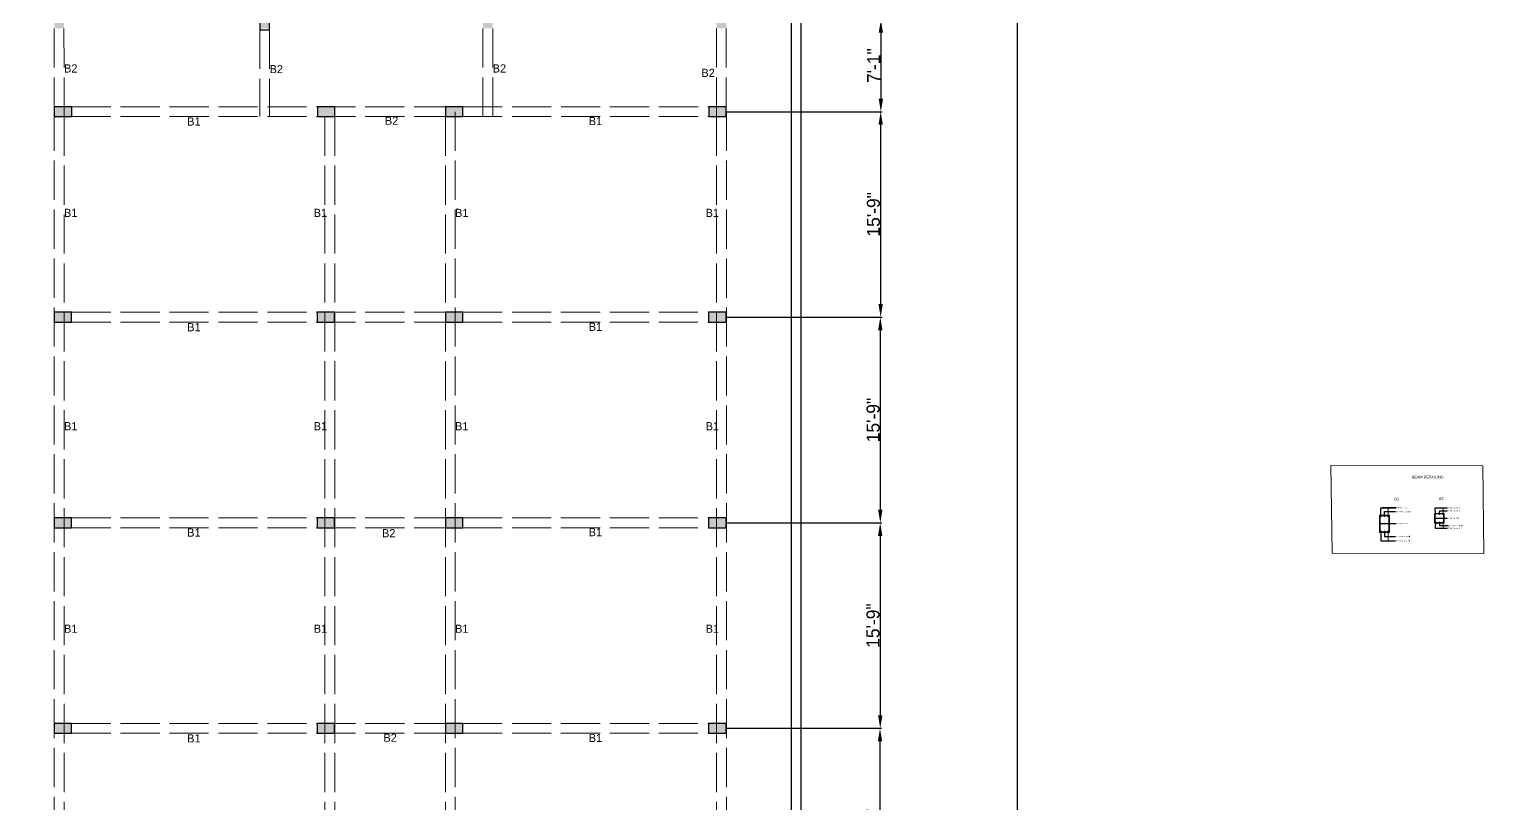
# Model space of a CAD drawing. Header units: feet. Extents: x 152 to 4828, y 91 to 4629.
# Drawn here: x 3254 to 4591, y 2252 to 2964 of the extents above; entities that cross this region are included whole.
import ezdxf
from ezdxf import colors
from ezdxf.entities.mleader import LeaderData, LeaderLine
from ezdxf.math import Vec2, Vec3

# ---------------------------------------------------------------- set-up
doc = ezdxf.new("R2010")
doc.units = ezdxf.units.FT
doc.linetypes.add('ACAD_ISO02W100', pattern=[15, 12, -3])
for name, color, linetype in [('dimension', 191, 'Continuous'), ('dotted line', 7, 'ACAD_ISO02W100'), ('lader', 210, 'Continuous')]:
    doc.layers.add(name, color=color, linetype=linetype)
doc.dimstyles.new('ISO-25', dxfattribs={"dimtxt": 12, "dimasz": 12, "dimexe": 1.25, "dimexo": 0.625, "dimtad": 1, "dimdec": 0, "dimlunit": 4, "dimtxsty": 'Standard', "dimcen": 2.5, "dimadec": 0, "dimazin": 0, "dimtfac": 1, "dimtdec": 0, "dimtmove": 0, "dimatfit": 3, "dimfxl": 1, "dimarcsym": 0})

# ---------------------------------------------------------------- blocks, each defined once
blk = doc.blocks.new('*D49')
at = {"layer": 'Defpoints', "color": 0, "linetype": 'Continuous', "lineweight": 20, "ltscale": 3, "transparency": 16777216}
for p in [(3894.6, 2972.6), (3894.6, 2888.1), (4036.8, 2888.1)]:
    blk.add_point(p, dxfattribs=at)
at = {"layer": 'dimension', "color": 0, "linetype": 'Continuous', "lineweight": -2, "ltscale": 3, "transparency": 16777216}
for p, q in [((3895.2, 2972.6), (4038, 2972.6)), ((4036.8, 2960.6), (4036.8, 2900.1)), ((3895.2, 2888.1), (4038, 2888.1))]:
    blk.add_line(p, q, dxfattribs=at)
at = {"layer": 'dimension', "color": 0, "linetype": 'Continuous', "lineweight": 20, "ltscale": 3, "transparency": 16777216}
for points in [[(4034.8, 2960.6), (4038.8, 2960.6), (4036.8, 2972.6)], [(4034.8, 2900.1), (4038.8, 2900.1), (4036.8, 2888.1)]]:
    blk.add_solid(points, dxfattribs=at)
at = {"layer": 'dimension', "color": 0, "linetype": 'Continuous', "lineweight": 20, "ltscale": 3, "transparency": 16777216, "insert": (4030.2, 2930.4), "char_height": 12, "attachment_point": 5, "rotation": 90}
blk.add_mtext('7\'-1"', dxfattribs=at)
blk = doc.blocks.new('*D50')
at = {"layer": 'Defpoints', "color": 0, "linetype": 'Continuous', "lineweight": 20, "ltscale": 3, "transparency": 16777216}
for p in [(3894.7, 2888.1), (3894.4, 2699.2), (4036.6, 2699.2)]:
    blk.add_point(p, dxfattribs=at)
at = {"layer": 'dimension', "color": 0, "linetype": 'Continuous', "lineweight": -2, "ltscale": 3, "transparency": 16777216}
for p, q in [((3895.4, 2888.1), (4037.9, 2888.1)), ((4036.6, 2876.1), (4036.6, 2711.2)), ((3895, 2699.2), (4037.9, 2699.2))]:
    blk.add_line(p, q, dxfattribs=at)
at = {"layer": 'dimension', "color": 0, "linetype": 'Continuous', "lineweight": 20, "ltscale": 3, "transparency": 16777216}
for points in [[(4034.6, 2876.1), (4038.6, 2876.1), (4036.6, 2888.1)], [(4034.6, 2711.2), (4038.6, 2711.2), (4036.6, 2699.2)]]:
    blk.add_solid(points, dxfattribs=at)
at = {"layer": 'dimension', "color": 0, "linetype": 'Continuous', "lineweight": 20, "ltscale": 3, "transparency": 16777216, "insert": (4030, 2793.7), "char_height": 12, "attachment_point": 5, "rotation": 90}
blk.add_mtext('15\'-9"', dxfattribs=at)
blk = doc.blocks.new('*D51')
at = {"layer": 'Defpoints', "color": 0, "linetype": 'Continuous', "lineweight": 20, "ltscale": 3, "transparency": 16777216}
for p in [(3894.4, 2699.2), (3894.4, 2510.1), (4036.3, 2510.1)]:
    blk.add_point(p, dxfattribs=at)
at = {"layer": 'dimension', "color": 0, "linetype": 'Continuous', "lineweight": -2, "ltscale": 3, "transparency": 16777216}
for p, q in [((3895, 2699.2), (4037.6, 2699.2)), ((4036.3, 2687.2), (4036.3, 2522.1)), ((3895, 2510.1), (4037.6, 2510.1))]:
    blk.add_line(p, q, dxfattribs=at)
at = {"layer": 'dimension', "color": 0, "linetype": 'Continuous', "lineweight": 20, "ltscale": 3, "transparency": 16777216}
for points in [[(4034.3, 2687.2), (4038.3, 2687.2), (4036.3, 2699.2)], [(4034.3, 2522.1), (4038.3, 2522.1), (4036.3, 2510.1)]]:
    blk.add_solid(points, dxfattribs=at)
at = {"layer": 'dimension', "color": 0, "linetype": 'Continuous', "lineweight": 20, "ltscale": 3, "transparency": 16777216, "insert": (4029.7, 2604.6), "char_height": 12, "attachment_point": 5, "rotation": 90}
blk.add_mtext('15\'-9"', dxfattribs=at)
blk = doc.blocks.new('*D52')
at = {"layer": 'Defpoints', "color": 0, "linetype": 'Continuous', "lineweight": 20, "ltscale": 3, "transparency": 16777216}
for p in [(3894.4, 2510.1), (3894.4, 2321.2), (4036.2, 2321.2)]:
    blk.add_point(p, dxfattribs=at)
at = {"layer": 'dimension', "color": 0, "linetype": 'Continuous', "lineweight": -2, "ltscale": 3, "transparency": 16777216}
for p, q in [((3895, 2510.1), (4037.4, 2510.1)), ((4036.2, 2498.1), (4036.2, 2333.2)), ((3895, 2321.2), (4037.4, 2321.2))]:
    blk.add_line(p, q, dxfattribs=at)
at = {"layer": 'dimension', "color": 0, "linetype": 'Continuous', "lineweight": 20, "ltscale": 3, "transparency": 16777216}
for points in [[(4034.2, 2498.1), (4038.2, 2498.1), (4036.2, 2510.1)], [(4034.2, 2333.2), (4038.2, 2333.2), (4036.2, 2321.2)]]:
    blk.add_solid(points, dxfattribs=at)
at = {"layer": 'dimension', "color": 0, "linetype": 'Continuous', "lineweight": 20, "ltscale": 3, "transparency": 16777216, "insert": (4029.6, 2415.6), "char_height": 12, "attachment_point": 5, "rotation": 90}
blk.add_mtext('15\'-9"', dxfattribs=at)
blk = doc.blocks.new('*D53')
at = {"layer": 'Defpoints', "color": 0, "linetype": 'Continuous', "lineweight": 20, "ltscale": 3, "transparency": 16777216}
for p in [(3894.4, 2321.2), (3894.4, 2132), (4036, 2132)]:
    blk.add_point(p, dxfattribs=at)
at = {"layer": 'dimension', "color": 0, "linetype": 'Continuous', "lineweight": -2, "ltscale": 3, "transparency": 16777216}
for p, q in [((3895, 2321.2), (4037.2, 2321.2)), ((4036, 2309.2), (4036, 2144)), ((3895, 2132), (4037.2, 2132))]:
    blk.add_line(p, q, dxfattribs=at)
at = {"layer": 'dimension', "color": 0, "linetype": 'Continuous', "lineweight": 20, "ltscale": 3, "transparency": 16777216}
for points in [[(4034, 2309.2), (4038, 2309.2), (4036, 2321.2)], [(4034, 2144), (4038, 2144), (4036, 2132)]]:
    blk.add_solid(points, dxfattribs=at)
at = {"layer": 'dimension', "color": 0, "linetype": 'Continuous', "lineweight": 20, "ltscale": 3, "transparency": 16777216, "insert": (4029.3, 2226.6), "char_height": 12, "attachment_point": 5, "rotation": 90}
blk.add_mtext('15\'-9"', dxfattribs=at)
blk = doc.blocks.new('*D67')
at = {"layer": 'Defpoints', "color": 0, "linetype": 'Continuous', "lineweight": 20, "ltscale": 3, "transparency": 16777216}
for p in [(3894.6, 3564.4), (3894.6, 219.6), (4162.2, 219.6)]:
    blk.add_point(p, dxfattribs=at)
at = {"layer": 'dimension', "color": 0, "linetype": 'Continuous', "lineweight": -2, "ltscale": 3, "transparency": 16777216}
for p, q in [((3895.2, 3564.4), (4163.4, 3564.4)), ((4162.2, 3552.4), (4162.2, 231.6)), ((3895.2, 219.6), (4163.4, 219.6))]:
    blk.add_line(p, q, dxfattribs=at)
at = {"layer": 'dimension', "color": 0, "linetype": 'Continuous', "lineweight": 20, "ltscale": 3, "transparency": 16777216}
for points in [[(4160.2, 3552.4), (4164.2, 3552.4), (4162.2, 3564.4)], [(4160.2, 231.6), (4164.2, 231.6), (4162.2, 219.6)]]:
    blk.add_solid(points, dxfattribs=at)
at = {"layer": 'dimension', "color": 0, "linetype": 'Continuous', "lineweight": 20, "ltscale": 3, "transparency": 16777216, "insert": (4155.5, 1892), "char_height": 12, "attachment_point": 5, "rotation": 90}
blk.add_mtext('278\'-9"', dxfattribs=at)

msp = doc.modelspace()

# ---------------------------------------------------------------- hatches: boundary and pattern name
at = {"layer": 'dotted line', "linetype": 'ACAD_ISO02W100', "lineweight": 20, "ltscale": 3, "true_color": 0xf27172}
h = msp.add_hatch(color=11, dxfattribs=at)
h.dxf.hatch_style = 1
h.paths.add_polyline_path([(2259.9, 2973.6), (2250.9, 2973.6), (2250.9, 2964.6), (2259.9, 2964.6)])
h.paths.add_polyline_path([(2259.9, 2980.6), (2250.9, 2980.6), (2250.9, 2973.6), (2259.9, 2973.6)])
h.paths.add_polyline_path([(2259.9, 3213), (2250.9, 3213), (2250.9, 3206.6), (2259.9, 3206.6)])
h.paths.add_polyline_path([(2259.9, 3222), (2250.9, 3222), (2250.9, 3213), (2259.9, 3213)])
h.paths.add_polyline_path([(2259.9, 3321.9), (2250.9, 3321.9), (2250.9, 3314.1), (2259.9, 3314.1)])
h.paths.add_polyline_path([(2259.9, 3330.1), (2250.9, 3330.1), (2250.9, 3321.9), (2259.9, 3321.9)])
h.paths.add_polyline_path([(2448.6, 3564.4), (2439.6, 3564.4), (2439.6, 3555.6), (2448.6, 3555.6)])
h.paths.add_polyline_path([(2448.6, 3555.6), (2439.6, 3555.6), (2439.6, 3548.4), (2448.6, 3548.4)])
h.paths.add_polyline_path([(2448.6, 3330.1), (2439.6, 3330.1), (2439.6, 3321.9), (2448.6, 3321.9)])
h.paths.add_polyline_path([(2448.6, 3321.9), (2439.6, 3321.9), (2439.6, 3315.6), (2448.6, 3315.6)])
h.paths.add_polyline_path([(2448.6, 3222), (2439.6, 3222), (2439.6, 3213), (2448.6, 3213)])
h.paths.add_polyline_path([(2448.6, 3213), (2439.6, 3213), (2439.6, 3206.6), (2448.6, 3206.6)])
h.paths.add_polyline_path([(2448.6, 2973.6), (2439.6, 2973.6), (2439.6, 2964.6), (2448.6, 2964.6)])
h.paths.add_polyline_path([(2448.6, 2980.6), (2439.6, 2980.6), (2439.6, 2973.6), (2448.6, 2973.6)])
h.paths.add_polyline_path([(2529.8, 2973.6), (2520.8, 2973.6), (2520.8, 2964.6), (2529.8, 2964.6)])
h.paths.add_polyline_path([(2529.8, 2980.6), (2520.8, 2980.6), (2520.8, 2973.6), (2529.8, 2973.6)])
h.paths.add_polyline_path([(2529.8, 3213), (2520.8, 3213), (2520.8, 3206.6), (2529.8, 3206.6)])
h.paths.add_polyline_path([(2529.8, 3222), (2520.8, 3222), (2520.8, 3213), (2529.8, 3213)])
h.paths.add_polyline_path([(2529.8, 3330.1), (2520.8, 3330.1), (2520.8, 3321.9), (2529.8, 3321.9)])
h.paths.add_polyline_path([(2529.8, 3321.9), (2520.8, 3321.9), (2520.8, 3314.1), (2529.8, 3314.1)])
h.paths.add_polyline_path([(2718.3, 3330.1), (2709.3, 3330.1), (2709.3, 3321.9), (2718.3, 3321.9)])
h.paths.add_polyline_path([(2718.3, 3321.9), (2709.3, 3321.9), (2709.3, 3314.1), (2718.3, 3314.1)])
h.paths.add_polyline_path([(2718.3, 3222), (2709.3, 3222), (2709.3, 3213), (2718.3, 3213)])
h.paths.add_polyline_path([(2718.3, 3213), (2709.3, 3213), (2709.3, 3206.6), (2718.3, 3206.6)])
h.paths.add_polyline_path([(2529.8, 3564.4), (2520.8, 3564.4), (2520.8, 3548.4), (2529.8, 3548.4)])
h.paths.add_polyline_path([(2718.3, 3564.4), (2709.3, 3564.4), (2709.3, 3548.4), (2718.3, 3548.4)])
h.paths.add_polyline_path([(2908, 3564.4), (2899, 3564.4), (2899, 3548.4), (2908, 3548.4)])
h.paths.add_polyline_path([(2908, 3330.1), (2899, 3330.1), (2899, 3321.9), (2908, 3321.9)])
h.paths.add_polyline_path([(2908, 3321.9), (2899, 3321.9), (2899, 3314.1), (2908, 3314.1)])
h.paths.add_polyline_path([(2908, 3222), (2899, 3222), (2899, 3213), (2908, 3213)])
h.paths.add_polyline_path([(2908, 3213), (2899, 3213), (2899, 3206.6), (2908, 3206.6)])
h.paths.add_polyline_path([(3096.8, 3330.1), (3087.8, 3330.1), (3087.8, 3321.9), (3096.8, 3321.9)])
h.paths.add_polyline_path([(3096.8, 3321.9), (3087.8, 3321.9), (3087.8, 3314.1), (3096.8, 3314.1)])
h.paths.add_polyline_path([(3096.8, 3564.4), (3087.8, 3564.4), (3087.8, 3548.4), (3096.8, 3548.4)])
h.paths.add_polyline_path([(2718.3, 2980.6), (2709.3, 2980.6), (2709.3, 2973.6), (2718.3, 2973.6)])
h.paths.add_polyline_path([(2718.3, 2973.6), (2709.3, 2973.6), (2709.3, 2964.6), (2718.3, 2964.6)])
h.paths.add_polyline_path([(2908, 2980.6), (2899, 2980.6), (2899, 2973.6), (2908, 2973.6)])
h.paths.add_polyline_path([(2908, 2973.6), (2899, 2973.6), (2899, 2964.6), (2908, 2964.6)])
h.paths.add_polyline_path([(3096.8, 2980.6), (3087.8, 2980.6), (3087.8, 2973.6), (3096.8, 2973.6)])
h.paths.add_polyline_path([(3096.8, 2973.6), (3087.8, 2973.6), (3087.8, 2964.6), (3096.8, 2964.6)])
h.paths.add_polyline_path([(3096.8, 3222), (3087.8, 3222), (3087.8, 3213), (3096.8, 3213)])
h.paths.add_polyline_path([(3096.8, 3213), (3087.8, 3213), (3087.8, 3206.6), (3096.8, 3206.6)])
h.paths.add_polyline_path([(3285.6, 3222), (3276.6, 3222), (3276.6, 3213), (3285.6, 3213)])
h.paths.add_polyline_path([(3285.6, 3213), (3276.6, 3213), (3276.6, 3206.6), (3285.6, 3206.6)])
h.paths.add_polyline_path([(3285.6, 3330.1), (3276.6, 3330.1), (3276.6, 3321.9), (3285.6, 3321.9)])
h.paths.add_polyline_path([(3285.6, 3321.9), (3276.6, 3321.9), (3276.6, 3314.1), (3285.6, 3314.1)])
h.paths.add_polyline_path([(3285.6, 3555.6), (3276.6, 3555.6), (3276.6, 3548.4), (3285.6, 3548.4)])
h.paths.add_polyline_path([(3285.6, 3564.4), (3276.6, 3564.4), (3276.6, 3555.6), (3285.6, 3555.6)])
h.paths.add_polyline_path([(3285.6, 2980.6), (3276.6, 2980.6), (3276.6, 2973.6), (3285.6, 2973.6)])
h.paths.add_polyline_path([(3285.6, 2973.6), (3276.6, 2973.6), (3276.6, 2964.6), (3285.6, 2964.6)])
h.paths.add_polyline_path([(3474.7, 2979.4), (3465.7, 2979.4), (3465.7, 2973.6), (3474.7, 2973.6)])
h.paths.add_polyline_path([(3474.7, 2973.6), (3465.7, 2973.6), (3465.7, 2964.6), (3474.7, 2964.6)])
h.paths.add_polyline_path([(3474.7, 3221.4), (3465.7, 3221.4), (3465.7, 3213), (3474.7, 3213)])
h.paths.add_polyline_path([(3474.7, 3213), (3465.7, 3213), (3465.7, 3205.4), (3474.7, 3205.4)])
h.paths.add_polyline_path([(3474.7, 3328.9), (3465.7, 3328.9), (3465.7, 3321.9), (3474.7, 3321.9)])
h.paths.add_polyline_path([(3474.7, 3321.9), (3465.7, 3321.9), (3465.7, 3312.9), (3474.7, 3312.9)])
h.paths.add_polyline_path([(3474.7, 3563.2), (3465.7, 3563.2), (3465.7, 3555.6), (3474.7, 3555.6)])
h.paths.add_polyline_path([(3474.7, 3555.6), (3465.7, 3555.6), (3465.7, 3547.2), (3474.7, 3547.2)])
h.paths.add_polyline_path([(3679.9, 3564.4), (3670.9, 3564.4), (3670.9, 3555.6), (3679.9, 3555.6)])
h.paths.add_polyline_path([(3679.9, 3555.6), (3670.9, 3555.6), (3670.9, 3548.4), (3679.9, 3548.4)])
h.paths.add_polyline_path([(3894.6, 3564.4), (3885.6, 3564.4), (3885.6, 3548.4), (3894.6, 3548.4)])
h.paths.add_polyline_path([(3894.6, 3330.1), (3885.6, 3330.1), (3885.6, 3314.1), (3894.6, 3314.1)])
h.paths.add_polyline_path([(3679.9, 3330.1), (3670.9, 3330.1), (3670.9, 3314.1), (3679.9, 3314.1)])
h.paths.add_polyline_path([(3679.9, 3222), (3670.9, 3222), (3670.9, 3213), (3679.9, 3213)])
h.paths.add_polyline_path([(3679.9, 3213), (3670.9, 3213), (3670.9, 3206.6), (3679.9, 3206.6)])
h.paths.add_polyline_path([(3894.6, 3222.6), (3885.6, 3222.6), (3885.6, 3206.6), (3894.6, 3206.6)])
h.paths.add_polyline_path([(3679.9, 2973.6), (3670.9, 2973.6), (3670.9, 2964.6), (3679.9, 2964.6)])
h.paths.add_polyline_path([(3679.9, 2980.6), (3670.9, 2980.6), (3670.9, 2973.6), (3679.9, 2973.6)])
h.paths.add_polyline_path([(3894.6, 2980.6), (3885.6, 2980.6), (3885.6, 2964.6), (3894.6, 2964.6)])
h.paths.add_polyline_path([(3285.7, 2892.6), (3276.7, 2892.6), (3276.7, 2883.6), (3285.7, 2883.6)])
h.paths.add_polyline_path([(3292.7, 2892.6), (3285.7, 2892.6), (3285.7, 2883.6), (3292.7, 2883.6)])
h.paths.add_polyline_path([(3534.6, 2892.6), (3518.6, 2892.6), (3518.6, 2883.6), (3534.6, 2883.6)])
h.paths.add_polyline_path([(3652.3, 2892.6), (3636.3, 2892.6), (3636.3, 2883.6), (3652.3, 2883.6)])
h.paths.add_polyline_path([(3894.6, 2892.6), (3885.6, 2892.6), (3885.6, 2883.6), (3885.7, 2883.6), (3894.6, 2883.6)])
h.paths.add_polyline_path([(3885.6, 2892.6), (3878.6, 2892.6), (3878.6, 2883.6), (3885.6, 2883.6)])
h.paths.add_polyline_path([(3285.7, 2703.7), (3276.7, 2703.7), (3276.7, 2694.7), (3285.7, 2694.7)])
h.paths.add_polyline_path([(3292.6, 2703.7), (3285.7, 2703.7), (3285.7, 2694.7), (3292.6, 2694.7)])
h.paths.add_polyline_path([(3525.6, 2703.7), (3518.4, 2703.7), (3518.4, 2694.7), (3525.6, 2694.7)])
h.paths.add_polyline_path([(3534.4, 2703.7), (3525.6, 2703.7), (3525.6, 2694.7), (3534.4, 2694.7)])
h.paths.add_polyline_path([(3645.3, 2703.7), (3636.4, 2703.7), (3636.4, 2694.7), (3645.3, 2694.7)])
h.paths.add_polyline_path([(3652.4, 2703.7), (3645.3, 2703.7), (3645.3, 2694.7), (3652.4, 2694.7)])
h.paths.add_polyline_path([(3885.7, 2703.7), (3878.4, 2703.7), (3878.4, 2694.7), (3885.7, 2694.7)])
h.paths.add_polyline_path([(3894.4, 2703.7), (3885.7, 2703.7), (3885.7, 2694.7), (3894.4, 2694.7)])
h.paths.add_polyline_path([(3885.7, 2514.6), (3878.4, 2514.6), (3878.4, 2505.6), (3885.7, 2505.6)])
h.paths.add_polyline_path([(3894.4, 2514.6), (3885.7, 2514.6), (3885.7, 2505.6), (3894.4, 2505.6)])
h.paths.add_polyline_path([(3645.3, 2514.6), (3636.4, 2514.6), (3636.4, 2505.6), (3645.3, 2505.6)])
h.paths.add_polyline_path([(3652.4, 2514.6), (3645.3, 2514.6), (3645.3, 2505.6), (3652.4, 2505.6)])
h.paths.add_polyline_path([(3525.6, 2514.6), (3518.4, 2514.6), (3518.4, 2505.6), (3525.6, 2505.6)])
h.paths.add_polyline_path([(3534.4, 2514.6), (3525.6, 2514.6), (3525.6, 2505.6), (3534.4, 2505.6)])
h.paths.add_polyline_path([(3285.7, 2514.6), (3276.7, 2514.6), (3276.7, 2505.6), (3285.7, 2505.6)])
h.paths.add_polyline_path([(3292.6, 2514.6), (3285.7, 2514.6), (3285.7, 2505.6), (3292.6, 2505.6)])
h.paths.add_polyline_path([(3285.7, 2325.7), (3276.7, 2325.7), (3276.7, 2316.7), (3285.7, 2316.7)])
h.paths.add_polyline_path([(3292.6, 2325.7), (3285.7, 2325.7), (3285.7, 2316.7), (3292.6, 2316.7)])
h.paths.add_polyline_path([(3525.6, 2325.7), (3518.4, 2325.7), (3518.4, 2316.7), (3525.6, 2316.7)])
h.paths.add_polyline_path([(3534.4, 2325.7), (3525.6, 2325.7), (3525.6, 2316.7), (3534.4, 2316.7)])
h.paths.add_polyline_path([(3645.3, 2325.7), (3636.4, 2325.7), (3636.4, 2316.7), (3645.3, 2316.7)])
h.paths.add_polyline_path([(3652.4, 2325.7), (3645.3, 2325.7), (3645.3, 2316.7), (3652.4, 2316.7)])
h.paths.add_polyline_path([(3885.7, 2325.7), (3878.4, 2325.7), (3878.4, 2316.7), (3885.7, 2316.7)])
h.paths.add_polyline_path([(3894.4, 2325.7), (3885.7, 2325.7), (3885.7, 2316.7), (3894.4, 2316.7)])
h.paths.add_polyline_path([(3885.7, 2136.5), (3878.4, 2136.5), (3878.4, 2127.5), (3878.6, 2127.5), (3885.7, 2127.5)])
h.paths.add_polyline_path([(3894.4, 2136.5), (3885.7, 2136.5), (3885.7, 2127.5), (3894.4, 2127.5)])
h.paths.add_polyline_path([(3645.3, 2136.5), (3636.4, 2136.5), (3636.4, 2127.5), (3645.3, 2127.5)])
h.paths.add_polyline_path([(3652.4, 2136.5), (3645.3, 2136.5), (3645.3, 2127.5), (3652.4, 2127.5)])
h.paths.add_polyline_path([(3525.6, 2136.5), (3518.4, 2136.5), (3518.4, 2127.5), (3525.6, 2127.5)])
h.paths.add_polyline_path([(3534.4, 2136.5), (3525.6, 2136.5), (3525.6, 2127.5), (3534.4, 2127.5)])
h.paths.add_polyline_path([(3285.7, 2136.5), (3276.7, 2136.5), (3276.7, 2127.5), (3285.7, 2127.5)])
h.paths.add_polyline_path([(3292.6, 2136.5), (3285.7, 2136.5), (3285.7, 2127.5), (3292.6, 2127.5)])
h.paths.add_polyline_path([(3885.7, 1947.5), (3878.4, 1947.5), (3878.4, 1938.5), (3885.7, 1938.5)])
h.paths.add_polyline_path([(3894.4, 1947.5), (3885.7, 1947.5), (3885.7, 1938.5), (3894.4, 1938.5)])
h.paths.add_polyline_path([(3645.3, 1947.5), (3636.4, 1947.5), (3636.4, 1938.5), (3645.3, 1938.5)])
h.paths.add_polyline_path([(3652.4, 1947.5), (3645.3, 1947.5), (3645.3, 1938.5), (3652.4, 1938.5)])
h.paths.add_polyline_path([(3525.6, 1947.5), (3518.4, 1947.5), (3518.4, 1938.5), (3525.6, 1938.5)])
h.paths.add_polyline_path([(3534.4, 1947.5), (3525.6, 1947.5), (3525.6, 1938.5), (3534.4, 1938.5)])
h.paths.add_polyline_path([(3285.7, 1947.5), (3276.7, 1947.5), (3276.7, 1938.5), (3285.7, 1938.5)])
h.paths.add_polyline_path([(3292.6, 1947.5), (3285.7, 1947.5), (3285.7, 1938.5), (3292.6, 1938.5)])
h.paths.add_polyline_path([(3285.7, 1758.6), (3276.7, 1758.6), (3276.7, 1749.6), (3285.7, 1749.6)])
h.paths.add_polyline_path([(3292.6, 1758.6), (3285.7, 1758.6), (3285.7, 1749.6), (3292.6, 1749.6)])
h.paths.add_polyline_path([(3525.6, 1758.6), (3518.4, 1758.6), (3518.4, 1749.6), (3525.6, 1749.6)])
h.paths.add_polyline_path([(3534.4, 1758.6), (3525.6, 1758.6), (3525.6, 1749.6), (3534.4, 1749.6)])
h.paths.add_polyline_path([(3645.3, 1758.6), (3636.6, 1758.6), (3636.6, 1749.6), (3645.3, 1749.6)])
h.paths.add_polyline_path([(3652.4, 1758.6), (3645.3, 1758.6), (3645.3, 1749.6), (3652.4, 1749.6)])
h.paths.add_polyline_path([(3885.7, 1758.6), (3878.4, 1758.6), (3878.4, 1749.6), (3878.6, 1749.6), (3885.7, 1749.6)])
h.paths.add_polyline_path([(3894.4, 1758.6), (3885.7, 1758.6), (3885.7, 1749.6), (3894.4, 1749.6)])
h.paths.add_polyline_path([(3885.7, 1677.5), (3878.4, 1677.5), (3878.4, 1668.5), (3878.6, 1668.5), (3885.7, 1668.5)])
h.paths.add_polyline_path([(3894.4, 1677.5), (3885.7, 1677.5), (3885.7, 1668.5), (3894.4, 1668.5)])
h.paths.add_polyline_path([(3645.3, 1677.5), (3636.4, 1677.5), (3636.4, 1668.5), (3645.3, 1668.5)])
h.paths.add_polyline_path([(3652.4, 1677.5), (3645.3, 1677.5), (3645.3, 1668.5), (3652.4, 1668.5)])
h.paths.add_polyline_path([(3525.6, 1677.5), (3518.4, 1677.5), (3518.4, 1668.5), (3525.6, 1668.5)])
h.paths.add_polyline_path([(3534.4, 1677.5), (3525.6, 1677.5), (3525.6, 1668.5), (3534.4, 1668.5)])
h.paths.add_polyline_path([(3285.7, 1677.5), (3276.7, 1677.5), (3276.7, 1668.5), (3285.7, 1668.5)])
h.paths.add_polyline_path([(3292.6, 1677.5), (3285.7, 1677.5), (3285.7, 1668.5), (3292.6, 1668.5)])
h.paths.add_polyline_path([(3285.7, 1488.5), (3276.7, 1488.5), (3276.7, 1479.5), (3285.7, 1479.5)])
h.paths.add_polyline_path([(3292.6, 1488.5), (3285.7, 1488.5), (3285.7, 1479.5), (3292.6, 1479.5)])
h.paths.add_polyline_path([(3525.6, 1488.5), (3518.4, 1488.5), (3518.4, 1479.5), (3525.6, 1479.5)])
h.paths.add_polyline_path([(3534.4, 1488.5), (3525.6, 1488.5), (3525.6, 1479.5), (3534.4, 1479.5)])
h.paths.add_polyline_path([(3645.3, 1488.5), (3636.4, 1488.5), (3636.4, 1479.5), (3645.3, 1479.5)])
h.paths.add_polyline_path([(3652.4, 1488.5), (3645.3, 1488.5), (3645.3, 1479.5), (3652.4, 1479.5)])
h.paths.add_polyline_path([(3894.4, 1488.5), (3885.7, 1488.5), (3885.7, 1479.5), (3894.4, 1479.5)])
h.paths.add_polyline_path([(3885.7, 1488.5), (3878.4, 1488.5), (3878.4, 1479.5), (3878.6, 1479.5), (3885.7, 1479.5)])
h.paths.add_polyline_path([(3885.7, 1299.5), (3878.4, 1299.5), (3878.4, 1290.5), (3878.6, 1290.5), (3885.7, 1290.5)])
h.paths.add_polyline_path([(3894.4, 1299.5), (3885.7, 1299.5), (3885.7, 1290.5), (3894.4, 1290.5)])
h.paths.add_polyline_path([(3645.3, 1299.5), (3636.4, 1299.5), (3636.4, 1290.5), (3645.3, 1290.5)])
h.paths.add_polyline_path([(3652.4, 1299.5), (3645.3, 1299.5), (3645.3, 1290.5), (3652.4, 1290.5)])
h.paths.add_polyline_path([(3525.6, 1299.5), (3518.4, 1299.5), (3518.4, 1290.5), (3525.6, 1290.5)])
h.paths.add_polyline_path([(3534.4, 1299.5), (3525.6, 1299.5), (3525.6, 1290.5), (3534.4, 1290.5)])
h.paths.add_polyline_path([(3285.7, 1299.5), (3276.7, 1299.5), (3276.7, 1290.5), (3285.7, 1290.5)])
h.paths.add_polyline_path([(3292.6, 1299.5), (3285.7, 1299.5), (3285.7, 1290.5), (3292.6, 1290.5)])
h.paths.add_polyline_path([(3285.7, 1110.6), (3276.7, 1110.6), (3276.7, 1101.6), (3285.7, 1101.6)])
h.paths.add_polyline_path([(3292.6, 1110.6), (3285.7, 1110.6), (3285.7, 1101.6), (3292.6, 1101.6)])
h.paths.add_polyline_path([(3534.4, 1110.6), (3525.6, 1110.6), (3525.6, 1101.6), (3534.4, 1101.6)])
h.paths.add_polyline_path([(3525.6, 1110.6), (3518.4, 1110.6), (3518.4, 1101.6), (3525.6, 1101.6)])
h.paths.add_polyline_path([(3645.3, 1110.6), (3636.4, 1110.6), (3636.4, 1101.6), (3645.3, 1101.6)])
h.paths.add_polyline_path([(3652.4, 1110.6), (3645.3, 1110.6), (3645.3, 1101.6), (3652.4, 1101.6)])
h.paths.add_polyline_path([(3885.7, 1110.6), (3878.4, 1110.6), (3878.4, 1101.6), (3878.6, 1101.6), (3885.7, 1101.6)])
h.paths.add_polyline_path([(3894.4, 1110.6), (3885.7, 1110.6), (3885.7, 1101.6), (3894.4, 1101.6)])
h.paths.add_polyline_path([(3885.7, 921.5), (3878.4, 921.5), (3878.4, 912.5), (3885.7, 912.5)])
h.paths.add_polyline_path([(3894.4, 921.5), (3885.7, 921.5), (3885.7, 912.5), (3894.4, 912.5)])
h.paths.add_polyline_path([(3645.3, 921.5), (3636.4, 921.5), (3636.4, 912.5), (3645.3, 912.5)])
h.paths.add_polyline_path([(3652.4, 921.5), (3645.3, 921.5), (3645.3, 912.5), (3652.4, 912.5)])
h.paths.add_polyline_path([(3525.6, 921.5), (3518.4, 921.5), (3518.4, 912.5), (3525.6, 912.5)])
h.paths.add_polyline_path([(3534.4, 921.5), (3525.6, 921.5), (3525.6, 912.5), (3534.4, 912.5)])
h.paths.add_polyline_path([(3285.7, 921.5), (3276.7, 921.5), (3276.7, 912.5), (3285.7, 912.5)])
h.paths.add_polyline_path([(3292.6, 921.5), (3285.7, 921.5), (3285.7, 912.5), (3292.6, 912.5)])
h.paths.add_polyline_path([(3285.7, 732.6), (3276.7, 732.6), (3276.7, 723.6), (3285.7, 723.6)])
h.paths.add_polyline_path([(3292.6, 732.6), (3285.7, 732.6), (3285.7, 723.6), (3292.6, 723.6)])
h.paths.add_polyline_path([(3534.4, 732.6), (3525.6, 732.6), (3525.6, 723.6), (3534.4, 723.6)])
h.paths.add_polyline_path([(3525.6, 732.6), (3518.4, 732.6), (3518.4, 723.6), (3525.6, 723.6)])
h.paths.add_polyline_path([(3645.3, 732.6), (3636.6, 732.6), (3636.6, 723.6), (3645.3, 723.6)])
h.paths.add_polyline_path([(3652.4, 732.6), (3645.3, 732.6), (3645.3, 723.6), (3652.4, 723.6)])
h.paths.add_polyline_path([(3894.4, 732.6), (3885.7, 732.6), (3885.7, 723.6), (3894.4, 723.6)])
h.paths.add_polyline_path([(3885.7, 732.6), (3878.4, 732.6), (3878.4, 723.6), (3878.6, 723.6), (3885.7, 723.6)])
h.paths.add_polyline_path([(3894.4, 571.2), (3885.7, 571.2), (3885.7, 562.2), (3894.4, 562.2)])
h.paths.add_polyline_path([(3885.7, 571.2), (3878.4, 571.2), (3878.4, 562.2), (3878.6, 562.2), (3885.7, 562.2)])
h.paths.add_polyline_path([(3652.4, 571.2), (3645.3, 571.2), (3645.3, 562.2), (3652.4, 562.2)])
h.paths.add_polyline_path([(3645.3, 571.2), (3636.4, 571.2), (3636.4, 562.2), (3645.3, 562.2)])
h.paths.add_polyline_path([(3534.4, 571.2), (3525.6, 571.2), (3525.6, 562.2), (3534.4, 562.2)])
h.paths.add_polyline_path([(3525.6, 571.2), (3518.4, 571.2), (3518.4, 562.2), (3525.6, 562.2)])
h.paths.add_polyline_path([(3285.7, 571.2), (3276.7, 571.2), (3276.7, 562.2), (3285.7, 562.2)])
h.paths.add_polyline_path([(3292.6, 571.2), (3285.7, 571.2), (3285.7, 562.2), (3292.6, 562.2)])
h.paths.add_polyline_path([(3285.7, 390), (3276.7, 390), (3276.7, 381), (3285.7, 381)])
h.paths.add_polyline_path([(3292.6, 390), (3285.7, 390), (3285.7, 381), (3292.6, 381)])
h.paths.add_polyline_path([(3534.4, 390), (3525.6, 390), (3525.6, 381), (3534.4, 381)])
h.paths.add_polyline_path([(3525.6, 390), (3518.4, 390), (3518.4, 381), (3525.6, 381)])
h.paths.add_polyline_path([(3652.4, 390), (3636.4, 390), (3636.4, 381), (3652.4, 381)])
h.paths.add_polyline_path([(3894.4, 390), (3885.7, 390), (3885.7, 381), (3894.4, 381)])
h.paths.add_polyline_path([(3885.7, 390), (3878.4, 390), (3878.4, 381), (3878.6, 381), (3885.7, 381)])
h.paths.add_polyline_path([(3894.6, 228.6), (3878.6, 228.6), (3878.6, 219.6), (3894.6, 219.6)])
h.paths.add_polyline_path([(3652.6, 228.6), (3636.6, 228.6), (3636.6, 219.6), (3652.6, 219.6)])
h.paths.add_polyline_path([(3534.6, 228.6), (3518.6, 228.6), (3518.6, 219.6), (3534.6, 219.6)])
h.paths.add_polyline_path([(3292.7, 228.6), (3276.7, 228.6), (3276.7, 219.6), (3292.7, 219.6)])
at = {"layer": 'dotted line', "linetype": 'Continuous', "lineweight": 20, "ltscale": 3}
h = msp.add_hatch(color=256, dxfattribs=at)
h.dxf.hatch_style = 1
edge = h.paths.add_edge_path()
edge.add_arc((4546.8, 2517.9), 0.273, 0, 360)
edge = h.paths.add_edge_path()
edge.add_arc((4550.4, 2518), 0.193, 0, 360)
edge = h.paths.add_edge_path()
edge.add_arc((4553.9, 2517.9), 0.273, 0, 360)
edge = h.paths.add_edge_path()
edge.add_arc((4554.1, 2514.5), 0.193, 0, 360)
edge = h.paths.add_edge_path()
edge.add_arc((4546.6, 2514.4), 0.193, 0, 172.055)
edge.add_line((4546.4, 2514.5), (4546.4, 2514.4))
edge.add_arc((4546.6, 2514.4), 0.193, 187.945, 360)
h = msp.add_hatch(color=256, dxfattribs=at)
h.dxf.hatch_style = 1
h.paths.add_polyline_path([(4547.1, 2510.8, 1), (4546.5, 2510.8, 1)])
h = msp.add_hatch(color=256, dxfattribs=at)
h.dxf.hatch_style = 1
edge = h.paths.add_edge_path()
edge.add_arc((4550.5, 2510.6), 0.193, 0, 360)
edge = h.paths.add_edge_path()
edge.add_arc((4553.9, 2510.8), 0.273, 0, 360)

# ---------------------------------------------------------------- linework, layer by layer
for p, q in [((3963.6, 90.6), (3963.6, 3642.6)), ((3954.6, 99.6), (3954.6, 3633.6))]:
    msp.add_line(p, q)
at = {"lineweight": 30}
for points in [[(3465.7, 2963.4), (3474.7, 2963.4), (3474.7, 2979.4), (3465.7, 2979.4)], [(3292.7, 2883.6), (3292.7, 2892.6), (3276.7, 2892.6), (3276.7, 2883.6)], [(3534.6, 2883.6), (3534.6, 2892.6), (3518.6, 2892.6), (3518.6, 2883.6)], [(3652.3, 2883.6), (3652.3, 2892.6), (3636.3, 2892.6), (3636.3, 2883.6)], [(3894.6, 2883.6), (3894.6, 2892.6), (3878.6, 2892.6), (3878.6, 2883.6)], [(3292.6, 2694.7), (3292.6, 2703.7), (3276.6, 2703.7), (3276.6, 2694.7)], [(3534.4, 2694.7), (3534.4, 2703.7), (3518.4, 2703.7), (3518.4, 2694.7)], [(3652.4, 2694.7), (3652.4, 2703.7), (3636.4, 2703.7), (3636.4, 2694.7)], [(3894.4, 2694.7), (3894.4, 2703.7), (3878.4, 2703.7), (3878.4, 2694.7)], [(3292.6, 2505.6), (3292.6, 2514.6), (3276.6, 2514.6), (3276.6, 2505.6)], [(3534.4, 2505.6), (3534.4, 2514.6), (3518.4, 2514.6), (3518.4, 2505.6)], [(3652.4, 2505.6), (3652.4, 2514.6), (3636.4, 2514.6), (3636.4, 2505.6)], [(3894.4, 2505.6), (3894.4, 2514.6), (3878.4, 2514.6), (3878.4, 2505.6)], [(3292.6, 2316.7), (3292.6, 2325.7), (3276.6, 2325.7), (3276.6, 2316.7)], [(3534.4, 2316.7), (3534.4, 2325.7), (3518.4, 2325.7), (3518.4, 2316.7)], [(3652.4, 2316.7), (3652.4, 2325.7), (3636.4, 2325.7), (3636.4, 2316.7)], [(3894.4, 2316.7), (3894.4, 2325.7), (3878.4, 2325.7), (3878.4, 2316.7)]]:
    msp.add_lwpolyline(points, close=True, dxfattribs=at)
at = {"linetype": 'Continuous', "lineweight": 20, "ltscale": 3}
for centre, radius, start, end in [((4496.8, 2515.8), 0.763, 90.7061, 180), ((4503.1, 2515.8), 0.763, 0.7061, 90), ((4547.2, 2517.5), 0.763, 90.7061, 174.7347), ((4553.5, 2517.5), 0.763, 0.7061, 84.7347), ((4496.8, 2502.5), 0.763, 180.7061, 270), ((4503.1, 2502.5), 0.763, 270.7061, 360), ((4547.2, 2511.1), 0.763, 183.029, 264.7347), ((4553.5, 2511.1), 0.768, 270.8426, 354.4122)]:
    msp.add_arc(centre, radius, start, end, dxfattribs=at)
at = {"layer": 'dotted line', "linetype": 'ACAD_ISO02W100', "lineweight": 20, "ltscale": 3}
for p, q in [((3276.6, 2964.6), (3276.6, 2892.6)), ((3285.6, 2964.6), (3285.7, 2883.6)), ((3465.7, 2963.4), (3465.7, 2883.6)), ((3474.7, 2963.4), (3474.7, 2883.6)), ((3670.9, 2964.6), (3670.9, 2883.6)), ((3679.9, 2964.6), (3679.9, 2883.6)), ((3885.6, 2964.6), (3885.6, 2883.6)), ((3894.6, 2964.6), (3894.6, 2892.6)), ((3292.7, 2892.6), (3878.6, 2892.6)), ((3276.7, 2888.1), (3276.7, 228.6)), ((3285.7, 2883.6), (3285.7, 228.6)), ((3292.7, 2883.6), (3878.6, 2883.6)), ((3525.6, 2883.6), (3525.6, 228.6)), ((3534.6, 2883.6), (3534.6, 224.1)), ((3636.3, 2883.6), (3636.3, 228.6)), ((3645.3, 2888.1), (3645.3, 390)), ((3885.7, 2883.6), (3885.7, 228.6)), ((3894.7, 2888.1), (3894.7, 228.6)), ((3292.6, 2703.7), (3878.4, 2703.7)), ((3292.6, 2694.7), (3878.4, 2694.7)), ((3292.6, 2514.6), (3878.4, 2514.6)), ((3292.6, 2505.6), (3878.4, 2505.6)), ((3292.6, 2325.7), (3878.4, 2325.7)), ((3292.6, 2316.7), (3878.4, 2316.7))]:
    msp.add_line(p, q, dxfattribs=at)
at = {"layer": 'dotted line', "linetype": 'Continuous', "lineweight": 20, "ltscale": 3}
for points in [[(4450.6, 2562.8), (4590.3, 2562.6), (4591.4, 2481.9), (4451.7, 2482.1)], [(4495.4, 2501.2), (4504.4, 2501.2), (4504.4, 2517.2), (4495.4, 2517.2)], [(4545.8, 2509.8), (4554.8, 2509.8), (4554.8, 2518.8), (4545.8, 2518.8)]]:
    msp.add_lwpolyline(points, close=True, dxfattribs=at)
for points in [[(4496.1, 2515.8), (4496.1, 2502.5)], [(4503.1, 2516.5), (4496.8, 2516.5)], [(4503.8, 2502.5), (4503.8, 2515.8)], [(4546.4, 2511.1), (4546.4, 2517.6)], [(4547.2, 2518.3), (4553.6, 2518.3)], [(4554.3, 2517.5), (4554.3, 2511.1)], [(4553.5, 2510.4), (4547.1, 2510.4)], [(4496.8, 2501.8), (4503.1, 2501.8)]]:
    msp.add_lwpolyline(points, dxfattribs=at)
for centre, radius in [((4496.6, 2516.1), 0.371), ((4499.9, 2516.2), 0.371), ((4503.3, 2516.1), 0.371), ((4546.8, 2517.9), 0.273), ((4550.4, 2518), 0.193), ((4553.9, 2517.9), 0.273), ((4496.3, 2509.4), 0.273), ((4496.5, 2502.3), 0.371), ((4500, 2502.2), 0.371), ((4503.3, 2502.3), 0.371), ((4503.6, 2509.4), 0.273), ((4546.6, 2514.4), 0.193), ((4546.8, 2510.8), 0.273), ((4550.5, 2510.6), 0.193), ((4553.9, 2510.8), 0.273), ((4554.1, 2514.5), 0.193)]:
    msp.add_circle(centre, radius, dxfattribs=at)
at = {"layer": 'lader', "linetype": 'Continuous', "lineweight": 20, "ltscale": 3}
for p, q in [((4503.3, 2516.4), (4503.3, 2523.9)), ((4553.9, 2518.1), (4553.9, 2523.8)), ((4503.3, 2501.9), (4503.3, 2493.5)), ((4553.9, 2510.5), (4553.9, 2505.1))]:
    msp.add_line(p, q, dxfattribs=at)

# ---------------------------------------------------------------- texts
at = {"linetype": 'ACAD_ISO02W100', "lineweight": 20, "ltscale": 3, "char_height": 7.495, "attachment_point": 1}
for s, insert in [('{\\C242;\\c2564301;B2}', (3285.7, 2931.6)), ('{\\C242;\\c2564301;B2}', (3474.7, 2931)), ('{\\C242;\\c2564301;B2}', (3679.9, 2931.6)), ('{\\C242;\\c2564301;B2}', (3871.8, 2927.5)), ('{\\C242;\\c2564301;B1}', (3398.9, 2882.8)), ('{\\C242;\\c2564301;B2}', (3580.7, 2883.5)), ('{\\C242;\\c2564301;B1}', (3768.2, 2883.2)), ('{\\C242;\\c2564301;B1}', (3285.7, 2798.8)), ('{\\C242;\\c2564301;B1}', (3515.3, 2798.8)), ('{\\C242;\\c2564301;B1}', (3645.3, 2798.8)), ('{\\C242;\\c2564301;B1}', (3875.7, 2798.8)), ('{\\C242;\\c2564301;B1}', (3398.9, 2693.7)), ('{\\C242;\\c2564301;B1}', (3768.2, 2694.1)), ('{\\C242;\\c2564301;B1}', (3285.7, 2602.7)), ('{\\C242;\\c2564301;B1}', (3515.3, 2602.7)), ('{\\C242;\\c2564301;B1}', (3645.3, 2602.7)), ('{\\C242;\\c2564301;B1}', (3875.7, 2602.7)), ('{\\C242;\\c2564301;B1}', (3398.9, 2504.9)), ('{\\C242;\\c2564301;B2}', (3578.1, 2504.3)), ('{\\C242;\\c2564301;B1}', (3768.2, 2505.3)), ('{\\C242;\\c2564301;B1}', (3285.7, 2416.5)), ('{\\C242;\\c2564301;B1}', (3515.3, 2416.5)), ('{\\C242;\\c2564301;B1}', (3645.3, 2416.5)), ('{\\C242;\\c2564301;B1}', (3875.7, 2416.5)), ('{\\C242;\\c2564301;B1}', (3398.9, 2315.7)), ('{\\C242;\\c2564301;B2}', (3579.4, 2316.3)), ('{\\C242;\\c2564301;B1}', (3768.2, 2316.1))]:
    msp.add_mtext_dynamic_manual_height_columns(s, width=128.873, gutter_width=37.5, heights=[0], dxfattribs=dict(at, insert=insert))
at = {"layer": 'Defpoints', "linetype": 'Continuous', "lineweight": 20, "ltscale": 3, "char_height": 2.5, "attachment_point": 1}
for s, insert in [('B1', (4509.1, 2533.2)), ('B2', (4550, 2533.7))]:
    msp.add_mtext_dynamic_manual_height_columns(s, width=12.55, gutter_width=12.5, heights=[0], dxfattribs=dict(at, insert=insert))
at = {"layer": 'dotted line', "linetype": 'Continuous', "lineweight": 20, "ltscale": 3, "insert": (4525.2, 2553.4), "char_height": 2.5, "attachment_point": 1}
msp.add_mtext_dynamic_manual_height_columns('BEAM DETAILING', width=48.562, gutter_width=12.5, heights=[0], dxfattribs=at)

# ---------------------------------------------------------------- dimensions: what is measured, and where the dimension line sits
at = {"layer": 'dimension', "linetype": 'Continuous', "lineweight": 20, "ltscale": 3}
for base, p1, p2, picture, middle in [((4162.2, 219.6), (3894.6, 3564.4), (3894.6, 219.6), '*D67', (4155.5, 1892)), ((4036.7875147, 2888.1224276), (3894.5690458, 2972.6224276), (3894.5690458, 2888.1224276), '*D49', (4030.1625147, 2930.3724276)), ((4036.6, 2699.2), (3894.7, 2888.1), (3894.4, 2699.2), '*D50', (4030, 2793.7)), ((4036.3, 2510.1), (3894.4, 2699.2), (3894.4, 2510.1), '*D51', (4029.7, 2604.6)), ((4036.2, 2321.2), (3894.4, 2510.1), (3894.4, 2321.2), '*D52', (4029.6, 2415.6)), ((4036, 2132), (3894.4, 2321.2), (3894.4, 2132), '*D53', (4029.3, 2226.6))]:
    dim = msp.add_linear_dim(base=base, p1=p1, p2=p2, angle=90, dimstyle='ISO-25', dxfattribs=at)
    dim.commit()
    dim.dimension.update_dxf_attribs({"geometry": picture, "text_midpoint": middle})

# ---------------------------------------------------------------- leaders
at = {"layer": 'lader', "linetype": 'Continuous', "lineweight": 20, "ltscale": 3}
ml = msp.add_multileader_mtext('Standard', dxfattribs=at)
ml.set_content('16MM Rod 4nos full', color=256)
ml.set_leader_properties()
ml.build(insert=Vec2(0, 0))
ml.multileader.update_dxf_attribs({"text_right_attachment_type": 6, "dogleg_length": 0.36, "arrow_head_size": 0.18})
ctx = ml.context
ctx.base_point, ctx.char_height, ctx.arrow_head_size, ctx.landing_gap_size, ctx.plane_origin = Vec3(4510.2, 2523.9), 1, 0.18, 0.09, Vec3(4496.6, 2516.4)
ctx.right_attachment = 6
notes = []
notes.append((ctx, [(0, (1, 1, 0), (4496.6, 2523.9), (1, 0), 13.7, [(0, [(4496.6, 2516.4)], 0, [])])]))
ctx.mtext.insert, ctx.mtext.width, ctx.mtext.flow_direction = Vec3(4510.3, 2524.4), 54.728, 5
ml = msp.add_multileader_mtext('Standard', dxfattribs=at)
ml.set_content('16 MM Rod 1 nos Cut', color=256)
ml.set_leader_properties()
ml.build(insert=Vec2(0, 0))
ml.multileader.update_dxf_attribs({"text_right_attachment_type": 6, "dogleg_length": 0.36, "arrow_head_size": 0.18})
ctx = ml.context
ctx.base_point, ctx.char_height, ctx.arrow_head_size, ctx.landing_gap_size, ctx.plane_origin = Vec3(4510.2, 2520.4), 1, 0.18, 0.09, Vec3(4499.9, 2516.5)
ctx.right_attachment = 6
notes.append((ctx, [(0, (1, 1, 0), (4499.9, 2520.4), (1, 0), 10.3, [(0, [(4499.9, 2516.5)], 0, [])])]))
ctx.mtext.insert, ctx.mtext.width, ctx.mtext.flow_direction = Vec3(4510.3, 2520.9), 38.436, 5
ml = msp.add_multileader_mtext('Standard', dxfattribs=at)
ml.set_content('12 MM Rod 4 nos full', color=256)
ml.set_leader_properties()
ml.build(insert=Vec2(0, 0))
ml.multileader.update_dxf_attribs({"text_right_attachment_type": 6, "dogleg_length": 0.36, "arrow_head_size": 0.18})
ctx = ml.context
ctx.base_point, ctx.char_height, ctx.arrow_head_size, ctx.landing_gap_size, ctx.plane_origin = Vec3(4557.7, 2523.8), 1, 0.18, 0.09, Vec3(4546.7, 2518.2)
ctx.right_attachment = 6
notes.append((ctx, [(0, (1, 1, 0), (4546.7, 2523.8), (1, 0), 11, [(0, [(4546.8, 2518.1)], 0, [])])]))
ctx.mtext.insert, ctx.mtext.width, ctx.mtext.flow_direction = Vec3(4557.8, 2524.3), 23.724, 5
ml = msp.add_multileader_mtext('Standard', dxfattribs=at)
ml.set_content('10 MM Rod 4 nos full', color=256)
ml.set_leader_properties()
ml.build(insert=Vec2(0, 0))
ml.multileader.update_dxf_attribs({"text_right_attachment_type": 6, "dogleg_length": 0.36, "arrow_head_size": 0.18})
ctx = ml.context
ctx.base_point, ctx.char_height, ctx.arrow_head_size, ctx.landing_gap_size, ctx.plane_origin = Vec3(4557.7, 2521.1), 1, 0.18, 0.09, Vec3(4550.4, 2518.2)
ctx.right_attachment = 6
notes.append((ctx, [(0, (1, 1, 0), (4550.4, 2521.1), (1, 0), 7.33, [(0, [(4550.4, 2518.2)], 0, [])])]))
ctx.mtext.insert, ctx.mtext.width, ctx.mtext.flow_direction = Vec3(4557.8, 2521.6), 20.638, 5
ml = msp.add_multileader_mtext('Standard', dxfattribs=at)
ml.set_content('16 MM Rod 4 nos full', color=256)
ml.set_leader_properties()
ml.build(insert=Vec2(0, 0))
ml.multileader.update_dxf_attribs({"text_right_attachment_type": 6, "dogleg_length": 0.36, "arrow_head_size": 0.18})
ctx = ml.context
ctx.base_point, ctx.char_height, ctx.arrow_head_size, ctx.landing_gap_size, ctx.plane_origin = Vec3(4510.2, 2493.5), 1, 0.18, 0.09, Vec3(4496.5, 2501.9)
ctx.right_attachment = 6
notes.append((ctx, [(0, (1, 1, 0), (4496.5, 2493.5), (1, 0), 13.7, [(0, [(4496.5, 2501.9)], 0, [])])]))
ctx.mtext.insert, ctx.mtext.width, ctx.mtext.flow_direction = Vec3(4510.3, 2494), 20.142, 5
ml = msp.add_multileader_mtext('Standard', dxfattribs=at)
ml.set_content('12 MM Rod 3 nos', color=256)
ml.set_leader_properties()
ml.build(insert=Vec2(0, 0))
ml.multileader.update_dxf_attribs({"text_right_attachment_type": 6, "dogleg_length": 0.36, "arrow_head_size": 0.18})
ctx = ml.context
ctx.base_point, ctx.char_height, ctx.arrow_head_size, ctx.landing_gap_size, ctx.plane_origin = Vec3(4510.2, 2509.4), 1, 0.18, 0.09, Vec3(4496.6, 2509.4)
ctx.right_attachment = 6
notes.append((ctx, [(0, (1, 1, 0), (4509.9, 2509.4), (1, 0), 0.36, [(0, [(4496.6, 2509.4)], 0, [])])]))
ctx.mtext.insert, ctx.mtext.width, ctx.mtext.flow_direction = Vec3(4510.3, 2509.9), 26.125, 5
ml = msp.add_multileader_mtext('Standard', dxfattribs=at)
ml.set_content('12 MM Rod 4 nos full', color=256)
ml.set_leader_properties()
ml.build(insert=Vec2(0, 0))
ml.multileader.update_dxf_attribs({"text_right_attachment_type": 6, "dogleg_length": 0.36, "arrow_head_size": 0.18})
ctx = ml.context
ctx.base_point, ctx.char_height, ctx.arrow_head_size, ctx.landing_gap_size, ctx.plane_origin = Vec3(4557.7, 2505.1), 1, 0.18, 0.09, Vec3(4546.7, 2510.3)
ctx.right_attachment = 6
notes.append((ctx, [(0, (1, 1, 0), (4546.7, 2505.1), (1, 0), 11, [(0, [(4546.8, 2510.5)], 0, [])])]))
ctx.mtext.insert, ctx.mtext.width, ctx.mtext.flow_direction = Vec3(4557.8, 2505.6), 21.959, 5
ml = msp.add_multileader_mtext('Standard', dxfattribs=at)
ml.set_content('10 MM Rod 4 nos', color=256)
ml.set_leader_properties()
ml.build(insert=Vec2(0, 0))
ml.multileader.update_dxf_attribs({"text_right_attachment_type": 6, "dogleg_length": 0.36, "arrow_head_size": 0.18})
ctx = ml.context
ctx.base_point, ctx.char_height, ctx.arrow_head_size, ctx.landing_gap_size, ctx.plane_origin = Vec3(4557.7, 2514.5), 1, 0.18, 0.09, Vec3(4554.3, 2514.4)
ctx.right_attachment = 6
notes.append((ctx, [(0, (1, 1, 0), (4557.3, 2514.5), (1, 0), 0.36, [(0, [(4546.8, 2514.4)], 0, [])])]))
ctx.mtext.insert, ctx.mtext.width, ctx.mtext.flow_direction = Vec3(4557.8, 2515), 25.181, 5
ml = msp.add_multileader_mtext('Standard', dxfattribs=at)
ml.set_content('10 MM Rod 4 nos full', color=256)
ml.set_leader_properties()
ml.build(insert=Vec2(0, 0))
ml.multileader.update_dxf_attribs({"text_right_attachment_type": 6, "dogleg_length": 0.36, "arrow_head_size": 0.18})
ctx = ml.context
ctx.base_point, ctx.char_height, ctx.arrow_head_size, ctx.landing_gap_size, ctx.plane_origin = Vec3(4558.4, 2507.5), 1, 0.18, 0.09, Vec3(4550.5, 2510.4)
ctx.right_attachment = 6
notes.append((ctx, [(0, (1, 1, 0), (4550.5, 2507.5), (1, 0), 7.91, [(0, [(4550.5, 2510.4)], 0, [])])]))
ctx.mtext.insert, ctx.mtext.width, ctx.mtext.flow_direction = Vec3(4558.5, 2508), 20.776, 5
ml = msp.add_multileader_mtext('Standard', dxfattribs=at)
ml.set_content('12 MM Rod 3 nos full', color=256)
ml.set_leader_properties()
ml.build(insert=Vec2(0, 0))
ml.multileader.update_dxf_attribs({"text_right_attachment_type": 6, "dogleg_length": 0.36, "arrow_head_size": 0.18})
ctx = ml.context
ctx.base_point, ctx.char_height, ctx.arrow_head_size, ctx.landing_gap_size, ctx.plane_origin = Vec3(4510.2, 2497.6), 1, 0.18, 0.09, Vec3(4500, 2501.8)
ctx.right_attachment = 6
notes.append((ctx, [(0, (1, 1, 0), (4500, 2497.6), (1, 0), 10.2, [(0, [(4500, 2501.8)], 0, [])])]))
ctx.mtext.insert, ctx.mtext.width, ctx.mtext.flow_direction = Vec3(4510.3, 2498.1), 22.031, 5
for ctx, leaders in notes:
    for number, flags, end, landing, length, lines in leaders:
        leader = LeaderData()
        leader.index, (leader.has_last_leader_line, leader.has_dogleg_vector, leader.attachment_direction) = number, flags
        leader.last_leader_point, leader.dogleg_vector, leader.dogleg_length = Vec3(end), Vec3(landing), length
        for number, points, colour, breaks in lines:
            line = LeaderLine()
            line.index, line.vertices, line.color, line.breaks = number, Vec3.list(points), colors.encode_raw_color(colour), breaks
            leader.lines.append(line)
        ctx.leaders.append(leader)

doc.saveas('drawing.dxf')
